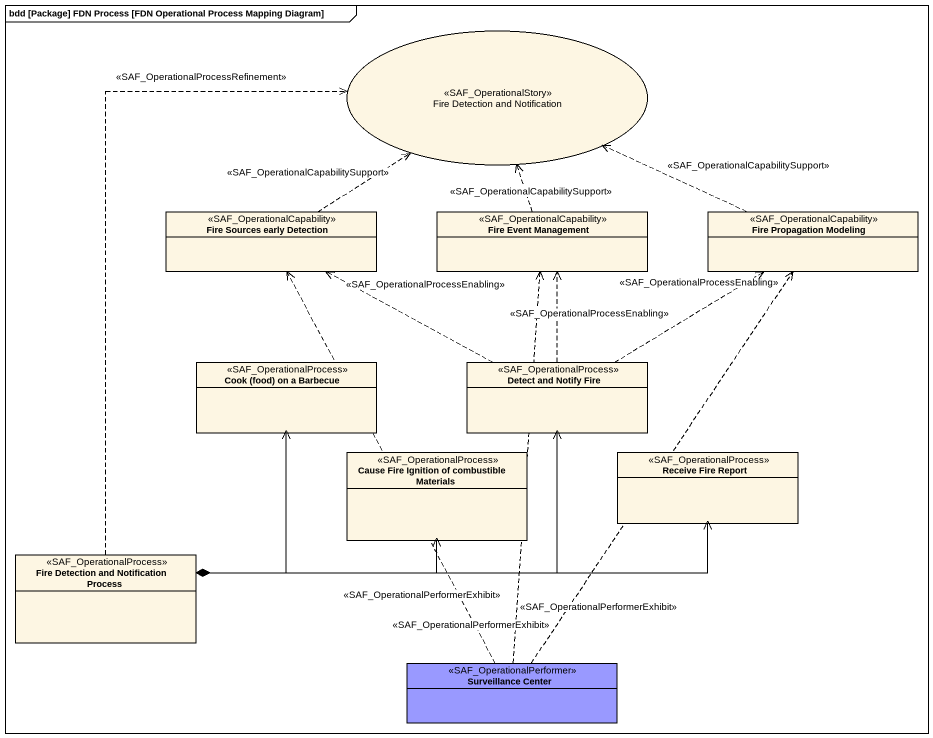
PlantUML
@startuml
mainframe bdd [Package] FDN Process [FDN Operational Process Mapping Diagram]
allowmixing
hide circle
hide empty members
usecase "Fire Detection and Notification" as Fire_Detection_and <<SAF_OperationalStory>>
class "Fire Sources early Detection" as Fire_Sources_early_Detection <<SAF_OperationalCapability>>
class "Fire Event Management" as Fire_Event_Management <<SAF_OperationalCapability>>
class "Fire Propagation Modeling" as Fire_Propagation_Modeling <<SAF_OperationalCapability>>
class "Cook (food) on a Barbecue" as Cook_food_on_a_Barbecue <<SAF_OperationalProcess>>
class "Detect and Notify Fire" as Detect_and_Notify_Fire <<SAF_OperationalProcess>>
class "Cause Fire Ignition of combustible Materials" as Cause_Fire_Ignition_of <<SAF_OperationalProcess>>
class "Receive Fire Report" as Receive_Fire_Report <<SAF_OperationalProcess>>
class "Fire Detection and Notification Process" as Fire_Detection_and_2 <<SAF_OperationalProcess>>
class "Surveillance Center" as Surveillance_Center <<SAF_OperationalPerformer>> #9999FF
Fire_Sources_early_Detection .up.> Fire_Detection_and : <<SAF_OperationalCapabilitySupport>>
Fire_Event_Management .up.> Fire_Detection_and : <<SAF_OperationalCapabilitySupport>>
Fire_Propagation_Modeling .left.> Fire_Detection_and : <<SAF_OperationalCapabilitySupport>>
Detect_and_Notify_Fire .left.> Fire_Sources_early_Detection : <<SAF_OperationalProcessEnabling>>
Detect_and_Notify_Fire .up.> Fire_Event_Management : <<SAF_OperationalProcessEnabling>>
Detect_and_Notify_Fire .up.> Fire_Propagation_Modeling : <<SAF_OperationalProcessEnabling>>
Fire_Detection_and_2 .up.> Fire_Detection_and : <<SAF_OperationalProcessRefinement>>
Fire_Detection_and_2 *-up-> Cook_food_on_a_Barbecue
Fire_Detection_and_2 *-right-> Detect_and_Notify_Fire
Fire_Detection_and_2 *-right-> Cause_Fire_Ignition_of
Fire_Detection_and_2 *-right-> Receive_Fire_Report
Surveillance_Center .up.> Fire_Sources_early_Detection : <<SAF_OperationalPerformerExhibit>>
Surveillance_Center .up.> Fire_Event_Management : <<SAF_OperationalPerformerExhibit>>
Surveillance_Center .up.> Fire_Propagation_Modeling : <<SAF_OperationalPerformerExhibit>>
@enduml
